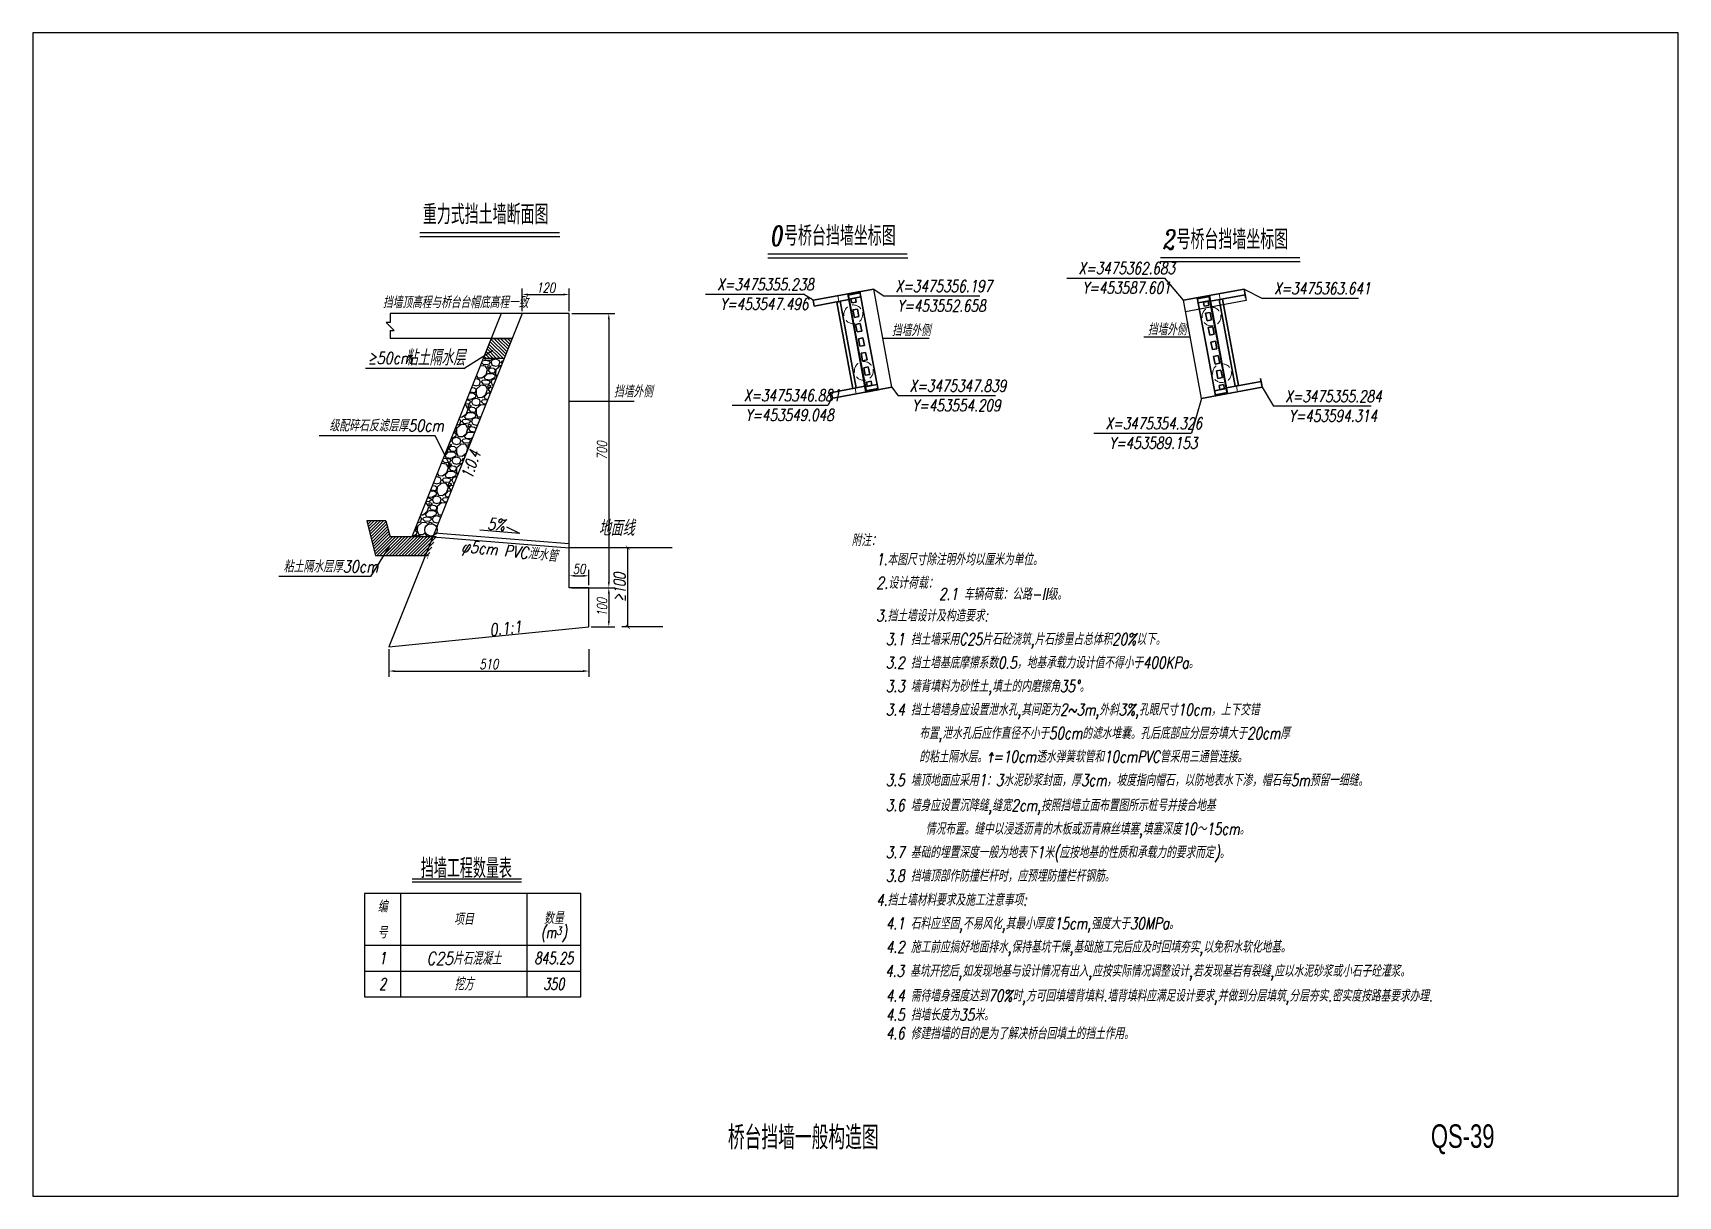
# Model space of a CAD drawing. Extents: x -116 to 304, y -318 to -21.
import ezdxf
from ezdxf.enums import TextEntityAlignment as Align

# ---------------------------------------------------------------- set-up
doc = ezdxf.new("R2010")
doc.units = 0
doc.header["$MEASUREMENT"] = 0
doc.linetypes.add('DASHED', pattern=[19.049999999999997, 12.7, -6.35])
doc.layers.get('0').update_dxf_attribs({"linetype": 'CONTINUOUS'})
doc.layers.get('DEFPOINTS').update_dxf_attribs({"linetype": 'CONTINUOUS'})
for name, color, linetype in [('DIM', 7, 'CONTINUOUS'), ('I', 3, 'CONTINUOUS'), ('TXT', 7, 'CONTINUOUS'), ('尺寸标注', 1, 'CONTINUOUS'), ('文字', 3, 'CONTINUOUS'), ('结构线', 4, 'CONTINUOUS'), ('辅助线', 6, 'CONTINUOUS'), ('钢筋线', 5, 'CONTINUOUS')]:
    doc.layers.add(name, color=color, linetype=linetype)
doc.layers.add('构造虚线', color=6, linetype='DASHED', lineweight=20)
doc.layers.add('结构轮廓', color=1, linetype='CONTINUOUS', lineweight=35)
doc.styles.add('1', font='italc1.shx', dxfattribs={"width": 0.8, "bigfont": 'fsdb.shx'})
doc.styles.add('DIM', font='fsdb_e.shx', dxfattribs={"width": 0.7, "height": 3, "bigfont": 'fsdb.shx'})
doc.styles.add('fsdb', font='italc1.shx', dxfattribs={"width": 0.75, "bigfont": 'fsdb.shx'})
doc.styles.add('HZTXT', font='italc1.shx', dxfattribs={"width": 0.7, "bigfont": 'fsdb.shx'})
doc.styles.get("Standard").update_dxf_attribs({"font": 'italc1.shx', "width": 0.75, "bigfont": 'fsdb.shx'})
doc.styles.add('宋体', font='italc1.shx', dxfattribs={"width": 0.75, "bigfont": 'fsdb.shx'})
doc.styles.add('样式 1', font='italc1.shx', dxfattribs={"width": 0.8, "bigfont": 'fsdb.shx'})
doc.dimstyles.new('J-1mm', dxfattribs={"dimtxt": 3, "dimasz": 1, "dimexe": 1.5, "dimexo": 1.5, "dimgap": 0.6, "dimtad": 1, "dimdec": 0, "dimdsep": 46, "dimtxsty": 'HZTXT', "dimblk": 'ARCHTICK', "dimcen": 2.5, "dimclrd": 256, "dimclre": 256, "dimclrt": 256, "dimadec": 0, "dimazin": 0, "dimtfac": 1, "dimtdec": 0, "dimtmove": 2, "dimatfit": 3, "dimldrblk": 'ARCHTICK', "dimfxl": 1, "dimtolj": 1, "dimtzin": 0, "dimarcsym": 0})
doc.dimstyles.get("Standard").update_dxf_attribs({"dimtxt": 2.5, "dimasz": 1.5, "dimexe": 1.5, "dimexo": 0.625, "dimgap": 0.5, "dimtad": 1, "dimdec": 0, "dimlfac": 10, "dimzin": 0, "dimdsep": 46, "dimtxsty": 'Standard', "dimcen": 0, "dimadec": 0, "dimazin": 0, "dimtfac": 1, "dimtdec": 0, "dimtofl": 0, "dimtmove": 0, "dimatfit": 3, "dimfxl": 1, "dimtolj": 1, "dimtzin": 0, "dimarcsym": 0})

# ---------------------------------------------------------------- blocks, each defined once
blk = doc.blocks.new('*D2')
at = {"color": 0, "lineweight": -2}
for p, q in [((8.717104639532863, -91.61598095580598), (8.717104639532863, -85.87355032201742)), ((10.21710463953286, -87.37355032201742), (19.21710463953104, -87.37355032201742)), ((20.71710463953104, -91.61598095580598), (20.71710463953104, -85.87355032201742))]:
    blk.add_line(p, q, dxfattribs=at)
at = {"color": 0}
for points in [[(10.21710463953286, -87.12355032201742), (10.21710463953286, -87.62355032201742), (8.717104639532863, -87.37355032201742)], [(19.21710463953104, -87.12355032201742), (19.21710463953104, -87.62355032201742), (20.71710463953104, -87.37355032201742)]]:
    blk.add_solid(points, dxfattribs=at)
at = {"layer": 'DEFPOINTS', "color": 0}
for p in [(20.71710463953104, -87.37355032201742), (8.717104639532863, -92.24098095580598), (20.71710463953104, -92.24098095580598)]:
    blk.add_point(p, dxfattribs=at)
at = {"color": 0, "insert": (14.71710463953195, -85.62355032201742), "char_height": 2.5, "attachment_point": 5}
blk.add_mtext('\\A1;120', dxfattribs=at)
blk = doc.blocks.new('*D3')
at = {"color": 0, "lineweight": -2}
for p, q in [((21.34210463953104, -92.24098095580598), (32.30913958419025, -92.240980955806)), ((30.80913958419025, -93.74098095580598), (30.80913958419023, -160.740980955806)), ((21.34210463953104, -162.240980955806), (32.30913958419023, -162.240980955806))]:
    blk.add_line(p, q, dxfattribs=at)
at = {"color": 0}
for points in [[(30.55913958419025, -93.74098095580598), (31.05913958419025, -93.74098095580598), (30.80913958419025, -92.24098095580598)], [(30.55913958419023, -160.740980955806), (31.05913958419023, -160.740980955806), (30.80913958419023, -162.240980955806)]]:
    blk.add_solid(points, dxfattribs=at)
at = {"layer": 'DEFPOINTS', "color": 0}
for p in [(20.71710463953104, -92.24098095580598), (20.71710463953104, -162.240980955806), (30.80913958419023, -162.240980955806)]:
    blk.add_point(p, dxfattribs=at)
at = {"color": 0, "insert": (29.05913958419026, -127.240980955806), "char_height": 2.5, "attachment_point": 5, "rotation": 90}
blk.add_mtext('\\A1;700', dxfattribs=at)
blk = doc.blocks.new('*D4')
at = {"color": 0, "lineweight": -2}
for p, q in [((26.34210463953104, -162.240980955806), (32.30913958419024, -162.240980955806)), ((30.80913958419024, -163.740980955806), (30.80913958419023, -170.740980955806)), ((26.34210463953104, -172.240980955806), (32.30913958419024, -172.240980955806))]:
    blk.add_line(p, q, dxfattribs=at)
at = {"color": 0}
for points in [[(30.55913958419024, -163.740980955806), (31.05913958419024, -163.740980955806), (30.80913958419024, -162.240980955806)], [(30.55913958419023, -170.740980955806), (31.05913958419023, -170.740980955806), (30.80913958419023, -172.240980955806)]]:
    blk.add_solid(points, dxfattribs=at)
at = {"layer": 'DEFPOINTS', "color": 0}
for p in [(25.71710463953104, -162.240980955806), (25.71710463953104, -172.240980955806), (30.80913958419023, -172.240980955806)]:
    blk.add_point(p, dxfattribs=at)
at = {"color": 0, "insert": (29.05913958419026, -167.240980955806), "char_height": 2.5, "attachment_point": 5, "rotation": 90}
blk.add_mtext('\\A1;100', dxfattribs=at)
blk = doc.blocks.new('*D5')
at = {"color": 0, "lineweight": -2}
for p, q in [((-25.32459536046508, -177.9701809558112), (-25.32459536046508, -185.0208726461422)), ((25.71710463953104, -177.9701809558112), (25.71710463953104, -185.0208726461422)), ((-23.82459536046508, -183.5208726461422), (24.21710463953104, -183.5208726461422))]:
    blk.add_line(p, q, dxfattribs=at)
at = {"color": 0}
for points in [[(-23.82459536046508, -183.2708726461422), (-23.82459536046508, -183.7708726461422), (-25.32459536046508, -183.5208726461422)], [(24.21710463953104, -183.2708726461422), (24.21710463953104, -183.7708726461422), (25.71710463953104, -183.5208726461422)]]:
    blk.add_solid(points, dxfattribs=at)
at = {"layer": 'DEFPOINTS', "color": 0}
for p in [(-25.32459536046508, -177.3451809558112), (25.71710463953104, -177.3451809558112), (25.71710463953104, -183.5208726461422)]:
    blk.add_point(p, dxfattribs=at)
at = {"color": 0, "insert": (0.1962546395329811, -181.7708726461422), "char_height": 2.5, "attachment_point": 5}
blk.add_mtext('\\A1;510', dxfattribs=at)
blk = doc.blocks.new('*D6')
at = {"color": 0, "lineweight": -2}
for p, q in [((20.71710463953104, -161.615980955806), (20.71710463953104, -157.6980101527882)), ((22.21710463953104, -159.1980101527882), (24.21710463953104, -159.1980101527882)), ((25.71710463953104, -161.615980955806), (25.71710463953104, -157.6980101527882))]:
    blk.add_line(p, q, dxfattribs=at)
at = {"color": 0}
for points in [[(22.21710463953104, -158.9480101527882), (22.21710463953104, -159.4480101527882), (20.71710463953104, -159.1980101527882)], [(24.21710463953104, -158.9480101527882), (24.21710463953104, -159.4480101527882), (25.71710463953104, -159.1980101527882)]]:
    blk.add_solid(points, dxfattribs=at)
at = {"layer": 'DEFPOINTS', "color": 0}
for p in [(25.71710463953104, -159.1980101527882), (20.71710463953104, -162.240980955806), (25.71710463953104, -162.240980955806)]:
    blk.add_point(p, dxfattribs=at)
at = {"color": 0, "insert": (23.21710463953104, -157.4480101527882), "char_height": 2.5, "attachment_point": 5}
blk.add_mtext('\\A1;50', dxfattribs=at)
blk = doc.blocks.new('_ARCHTICK')
at = {"color": 0, "linetype": 'ByBlock', "const_width": 0.15}
blk.add_lwpolyline([(-0.5, -0.5), (0.5, 0.5)], dxfattribs=at)
blk = doc.blocks.new('*D7')
at = {"layer": 'DEFPOINTS', "color": 0}
for p in [(35.66265504632511, -152.0269424868891), (42.98425917949001, -152.0269424868891), (46.10231169340409, -172.240980955806)]:
    blk.add_point(p, dxfattribs=at)
at = {"layer": '尺寸标注', "lineweight": -2}
for p, q in [((41.48425917949001, -152.0269424868891), (34.16265504632511, -152.0269424868891)), ((35.66265504632511, -172.240980955806), (35.66265504632511, -152.0269424868891)), ((44.60231169340409, -172.240980955806), (34.16265504632511, -172.240980955806))]:
    blk.add_line(p, q, dxfattribs=at)
for p, rotation in [((35.66265504632511, -152.0269424868891), 90), ((35.66265504632511, -172.240980955806), 270)]:
    blk.add_blockref('_ARCHTICK', p, dxfattribs=dict(at, rotation=rotation))
at = {"layer": '尺寸标注', "insert": (33.56265504632514, -162.1339617213476), "char_height": 3, "attachment_point": 5, "rotation": 90, "style": 'HZTXT'}
blk.add_mtext('\\A1;{\\C3;≥100}', dxfattribs=at)

msp = doc.modelspace()

# ---------------------------------------------------------------- hatches: boundary and pattern name
h = msp.add_hatch()
h.set_pattern_fill('ANSI31', color=256, scale=5, angle=90, style=0)
h.set_pattern_definition([(135, (-173.1285850500026, -24.79289285340985), (-0.4419417382415922, -0.4419417382415922), [])])
h.paths.add_polyline_path([(0.7319378684644707, -98.74098095580531), (-1.268063306565427, -103.7409809558053), (4.117101936964374, -103.7409809558053), (6.11710311199426, -98.74098095580531)])
h = msp.add_hatch()
h.set_pattern_fill('GRAVEL', color=256, scale=5, style=0)
h.set_pattern_definition([(228.0128, (-169.5285850500026, -19.79289285340985), (-39.99999116079081, -45.00000670803623), [0.67268, -66.59544]), (184.9697, (-169.9785850500026, -20.29289285340985), (60.00000525758818, 4.99995653503526), [1.15434, -114.279625]), (132.5104, (-171.1285850500026, -20.39289285340985), (49.99995359173406, -55.00004336935599), [0.8139400000000001, -80.58016]), (267.2737, (-173.0785850500026, -21.64289285340985), (4.999980088635952, 100.0000014748673), [1.05119, -104.06779]), (292.8337, (-173.1285850500026, -22.69289285340985), (-25.0000495271857, 59.99998205888888), [1.030775, -102.046865]), (357.2737, (-172.7285850500026, -23.64289285340985), (-100.0000014748673, 4.999980088635957), [1.05119, -104.06779]), (37.6942, (-171.6785850500026, -23.69289285340985), (-65.00003672808988, -49.99995202580265), [1.390145, -137.624245]), (72.2553, (-170.5785850500026, -22.84289285340985), (35.00005381352705, 109.9999811561959), [1.31244, -129.931605]), (121.4296, (-170.1785850500026, -21.59289285340985), (-40.00004117088182, 64.99997518246283), [1.05475, -104.420365]), (175.2364, (-170.7285850500026, -20.69289285340985), (55.00000473159793, -4.999957663306303), [1.204159999999999, -59.00381499999995]), (222.3974, (-171.9285850500026, -20.59289285340985), (-60.00003675536617, -54.99996041007059), [1.55724, -154.166875]), (138.8141, (-168.1285850500026, -21.69289285340985), (-35.00001473402857, 29.99998656671378), [0.531505, -52.61922]), (171.4692, (-168.5285850500026, -21.34289285340985), (64.99999142407563, -10.00003955019895), [1.011184999999998, -100.1075549999999]), (225, (-169.5285850500026, -21.19289285340985), (-5.551115123125783e-16, -5.000001547244761), [0.707105, -6.36396]), (203.1986, (-169.8785850500026, -20.59289285340985), (24.99999865333537, 10.00000662632427), [0.38079, -37.698075]), (291.8014, (-170.2285850500026, -20.74289285340986), (-4.999999552503244, 15.00000136505385), [0.538515, -26.38731]), (30.9638, (-170.0285850500026, -21.24289285340986), (14.99999011143999, 10.00001241770366), [0.8746449999999992, -28.28011499999998]), (161.5651, (-169.2785850500026, -20.79289285340985), (10.00000217296481, -4.999992016113539), [0.6324550000000001, -15.178935]), (16.38950000000001, (-173.1285850500026, -20.74289285340986), (50.0000109920598, 14.99996354908985), [0.886, -87.714225]), (70.3462, (-172.2785850500026, -20.49289285340986), (-19.99997623685873, -55.00001067803112), [0.7433049999999999, -73.58704]), (293.1986, (-169.2785850500026, -19.79289285340985), (-10.00000662632427, 24.99999865333537), [0.761575, -37.31729]), (343.6105, (-168.9785850500026, -20.49289285340986), (-50.00001099205979, 14.99996354908987), [0.8859999999999992, -87.7142249999999]), (339.444, (-173.1285850500026, -23.84289285340985), (-25.00000922271212, 9.999979982107922), [0.8544, -41.86562000000001]), (294.7751, (-172.3285850500026, -24.14289285340985), (-24.99996094622585, 55.00001710919559), [0.7158899999999992, -70.8732149999999]), (66.80140000000002, (-169.2285850500026, -24.79289285340985), (10.00000662632427, 24.99999865333537), [0.761575, -37.31729]), (17.35400000000001, (-168.9285850500026, -24.09289285340985), (-65.00001009548416, -19.99997251129559), [0.8381549999999999, -82.97711999999997]), (69.444, (-171.6785850500026, -24.79289285340985), (-9.999979982107934, -25.00000922271211), [0.4272, -42.29281999999999]), (101.3098999999999, (-169.5285850500026, -24.79289285340985), (-4.999988160808027, 20.00000376115476), [0.2549499999999998, -25.24014499999998]), (165.9638, (-169.5785850500026, -24.54289285340985), (15.0000027299487, -4.999990286806229), [1.030775, -19.58475]), (186.009, (-170.5785850500026, -24.29289285340985), (49.9999987545302, 4.999996587409207), [0.9552499999999999, -94.569615]), (303.6901, (-170.0285850500026, -21.69289285340985), (-5.000006672535954, 9.999997788855802), [0.7211099999999999, -17.306645]), (353.1572, (-169.6285850500026, -22.29289285340985), (84.99999682739274, -10.00003998962381), [1.25897, -124.637815]), (60.94540000000001, (-168.3785850500026, -22.44289285340985), (-20.00000013599639, -35.00000192284843), [0.51478, -50.96337]), (90, (-168.1285850500026, -21.99289285340986), (-4.999999999999999, 5), [0.3, -4.699999999999999]), (120.2564, (-170.6785850500026, -24.14289285340985), (19.99997443401347, -35.00001227927367), [0.69462, -68.76760000000002]), (48.01279999999999, (-171.0285850500026, -23.54289285340985), (39.9999911607908, 45.00000670803624), [1.34536, -65.92276]), (0, (-170.1285850500026, -22.54289285340985), (5, 5), [1.3, -3.7]), (325.3048, (-168.8285850500026, -22.54289285340985), (-49.99997129493763, 35.00004304797229), [0.79057, -78.26637]), (254.0546, (-168.1785850500026, -22.99289285340986), (-4.999999446481906, -20.00000063326075), [0.72801, -35.67254]), (207.646, (-168.3785850500026, -23.69289285340985), (-94.99997903589795, -50.0000385658459), [1.185325, -117.34737]), (175.4261, (-169.4285850500026, -24.24289285340986), (-65.00000279156068, 4.99997400580542), [1.253994999999998, -124.1453699999999])])
h.paths.add_polyline_path([(-7.930136630288871, -134.1518599880123), (-5.975699232654563, -128.2328550967175), (-1.702620835195688, -129.643812576293), (-3.657058232829996, -135.5628174675879)], flags=25)
edge = h.paths.add_edge_path()
edge.add_line((4.117101936964332, -103.7409809558053), (-1.268063306565466, -103.7409809558053))
edge.add_line((-1.268063306565466, -103.7409809558053), (-19.48148844359972, -149.274517046758))
edge.add_line((-19.48148844359972, -149.274517046758), (-14.09632320006989, -149.2745170467579))
edge.add_line((-14.09632320006989, -149.2745170467579), (-13.9650775780797, -148.9464031845542))
edge.add_arc((-14.58172370714826, -147.4943725051877), 1.577544149086407, 23.387272751719195, 293.0098850603188, ccw=False)
edge.add_line((-13.13378613281134, -146.868175792373), (4.117101936964332, -103.7409809558053))

# ---------------------------------------------------------------- linework, layer by layer
at = {"color": 6}
for p, q in [((147.7558719580161, -83.17774542334428), (172.7558719581325, -83.17774542334428)), ((55.5087354202617, -87.3267124645267), (80.50873542037812, -87.3267124645267)), ((82.9511057368918, -88.85692853397882), (80.50873542037812, -87.3267124645267)), ((98.43596307135613, -85.98261044324568), (101.0661518304216, -87.76832400810969)), ((125.5661518304798, -87.76832400810969), (101.0661518304216, -87.76832400810969)), ((192.974221091285, -85.97909195727607), (197.6644492860401, -88.3546360065875)), ((222.1644492860983, -88.3546360065875), (197.6644492860401, -88.3546360065875)), ((103.0898084408809, -111.054342026461), (104.6477263250184, -113.2261153859702)), ((129.5048691822362, -113.2261153859702), (104.6477263250184, -113.2261153859702)), ((197.628066468144, -111.0508235670341), (200.4985375076981, -115.8774707662587)), ((62.2928849637409, -115.6711686614381), (86.79288496379922, -115.6711686614381)), ((87.60495110833745, -113.9286601144001), (86.79288496379922, -115.6711686614381)), ((182.1432091366482, -113.9251416354155), (179.5907490036084, -122.8093357664247)), ((225.4271089362778, -115.8774707662587), (200.4985375076981, -115.8774707662587)), ((154.6621775750286, -122.8093357664247), (179.5907490036084, -122.8093357664247))]:
    msp.add_line(p, q, dxfattribs=at)
at = {"color": 1, "linetype": 'Continuous'}
for p, q in [((103.0898086343016, -111.0543430684784), (98.43596326510959, -85.98261148705714)), ((182.1432093541996, -113.9251428074332), (177.4893639698203, -88.85341122883112))]:
    msp.add_line(p, q, dxfattribs=at)
at = {"color": 1}
for p, q in [((8.717104639532863, -92.24098095580598), (-25.01078080296037, -92.24098095580598)), ((3.331939396003065, -92.24098095580597), (-19.48148844359972, -149.274517046758)), ((6.158857230030422, -98.63659572204281), (-25.01078080296037, -98.6365957220428)), ((0.7736919865006273, -98.6365957220428), (6.158857230030428, -98.6365957220428)), ((4.117101936964389, -103.7409809558053), (-1.268063306565409, -103.7409809558053)), ((-14.09632320006986, -149.2745170467578), (20.71710463953104, -152.0269424868892)), ((-13.69277751950258, -148.2656534380621), (20.71710463953104, -150.9861736776321))]:
    msp.add_line(p, q, dxfattribs=at)
for p, q in [((100.7628859497056, -98.51847727776777), (112.6293759301209, -98.51847727776777)), ((179.2407832323326, -98.28885869313454), (167.3742932519173, -98.28885869313454)), ((20.71710463953104, -114.6257714554783), (37.2687713664518, -114.6257714554783)), ((-19.3713571644474, -237.3084047674504), (8.550805656693985, -237.3084047674504))]:
    msp.add_line(p, q)
msp.add_lwpolyline([(-116.2161597949694, -317.5799349480229), (303.7838402050306, -317.5799349480229), (303.7838402050306, -20.57993494802287), (-116.2161597949694, -20.57993494802287)], close=True)
at = {"color": 6}
msp.add_lwpolyline([(177.4893639698203, -88.85341122883112), (172.7558719581325, -83.17774542334428)], dxfattribs=at)
at = {"color": 1, "linetype": 'Continuous'}
msp.add_lwpolyline([(192.974221091285, -85.97909195727607), (193.5217323121947, -88.92870743486037), (178.0368749786035, -91.80302553118145)], dxfattribs=at)
at = {"color": 1}
msp.add_lwpolyline([(25.71710463953104, -162.240980955806), (20.71710463953104, -162.240980955806), (20.71710463953104, -92.24098095580598), (8.717104639532863, -92.24098095580598), (-25.32459536046508, -177.3451809558112), (25.71710463953104, -172.240980955806)], close=True, dxfattribs=at)
at = {"layer": 'DIM', "color": 1}
msp.add_line((-19.3713571644474, -236.6139741165443), (8.550805656693985, -236.6139741165443), dxfattribs=at)
msp.add_lwpolyline([(-31.57223051518878, -266.7422386266749), (23.639877266558, -266.7422386266749), (23.639877266558, -240.3572892825781), (-31.57223051518878, -240.3572892825781), (-31.57223051518878, -266.7422386266749)], dxfattribs=at)
at = {"layer": 'I', "linetype": 'Continuous', "ltscale": 10}
msp.add_circle((-14.58172370714829, -147.4943725051877), 1.577544149086407, dxfattribs=at)
at = {"layer": 'TXT', "color": 7, "linetype": 'Continuous'}
for points in [[(-22.31304860493301, -266.7422386266749), (-22.31304860493301, -240.3572892825781)], [(9.922596241074324, -266.7422386266749), (9.922596241074324, -240.3572892825781)], [(-31.57223051518878, -253.549763954624), (23.639877266558, -253.549763954624)], [(-31.57223051518878, -260.1456569295296), (23.639877266558, -260.1456569295296)]]:
    msp.add_lwpolyline(points, dxfattribs=at)
at = {"layer": '文字'}
for p, q in [((-17.45427559738118, -72.60355582277043), (18.29606065686676, -72.60355582277049)), ((71.37349603202165, -78.0529575091814), (107.1238322862696, -78.05295750918145)), ((171.5669480615329, -78.98437755669192), (207.3172843157809, -78.98437755669198)), ((-6.208157759094092, -106.2490843894399), (1.224334308332118, -101.6046772315693)), ((-6.208157759094092, -106.2490843894399), (-31.34262052735289, -106.2490843894406)), ((-13.51679449425032, -123.4221836086268), (-43.16920930169908, -123.4221836086268)), ((-9.466898106880905, -131.5454750165916), (-13.51679449425032, -123.4221836086268)), ((8.068763754923367, -148.3810190596906), (4.74628848669704, -146.8092231195769)), ((8.068763754923367, -148.3810190596906), (-2.137135813343662, -147.5846073580146)), ((-25.26977647737183, -151.6975239068763), (-30.05062750043643, -159.4028330936469)), ((-30.05062750043643, -159.4028330936469), (-53.43888970550211, -159.4028330936469))]:
    msp.add_line(p, q, dxfattribs=at)
at = {"layer": '构造虚线', "color": 1, "ltscale": 9.84252}
for p, q in [((89.29277852582482, -87.67978057168784), (89.56653413440631, -89.15458831202591)), ((186.6325473289799, -87.15624240038096), (186.9063029375613, -88.63105014071903)), ((93.94662387171002, -112.7515121574353), (93.67286826312852, -111.2767044170972)), ((191.2863926748651, -112.2279739861284), (191.0126370662836, -110.7531662457903))]:
    msp.add_line(p, q, dxfattribs=at)
at = {"layer": '构造虚线', "color": 1, "linetype": 'DASHED', "ltscale": 0.2}
for centre, major_axis, ratio, start_param, end_param in [((93.22791419500254, -92.44157722019474), (-1.697056275986749, 1.697056275986749), 0.9999999997088144, 4.110523176619338, 10.39370848379892), ((184.668452041592, -93.01306148232538), (-1.697056275986852, 1.697056275986852), 0.9999999997087565, 4.110523176619364, 10.39370848379895), ((95.91071915910197, -106.8946930755124), (-1.69705627598679, 1.69705627598679), 0.9999999997088126, 4.110523176619338, 10.39370848379892), ((187.3512570056912, -107.4661773376429), (-1.697056275986917, 1.697056275986917), 0.9999999997086634, 4.110523176619408, 10.39370848379899)]:
    msp.add_ellipse(centre, major_axis=major_axis, ratio=ratio, start_param=start_param, end_param=end_param, dxfattribs=at)
at = {"layer": '结构线', "color": 3}
for p, q in [((-30.96893529160522, -145.1525443607316), (-28.72693869003936, -154.1205307669947)), ((-26.07563277789424, -145.1525443607316), (-30.96893529160522, -145.1525443607316)), ((-30.9065930060344, -145.4019135030157), (-30.65722386375009, -145.1525443607314)), ((-30.74749398026736, -146.0383096060837), (-29.86172873491509, -145.1525443607314)), ((-30.58839495450033, -146.6747057091515), (-29.06623360608043, -145.1525443607316)), ((-30.4292959287333, -147.3111018122193), (-28.27073847724543, -145.1525443607314)), ((-30.27019690296626, -147.9474979152871), (-27.4752433484106, -145.1525443607316)), ((-30.11109787719957, -148.583894018355), (-26.67974821957577, -145.1525443607314)), ((-29.95199885143236, -149.220290121423), (-26.03735684046362, -145.3056481104543)), ((-29.79289982566533, -149.856686224491), (-25.87825781469675, -145.9420442135222)), ((-29.6338007998983, -150.4930823275588), (-25.71915878892972, -146.5784403165902)), ((-26.07563277789424, -145.1525443607316), (-25.04513960638766, -149.2745170467581)), ((-29.47470177413143, -151.1294784306266), (-25.56005976316268, -147.214836419658)), ((-29.3156027483644, -151.7658745336944), (-25.40096073739565, -147.8512325227258)), ((-29.15650372259753, -152.4022706367625), (-25.24186171162879, -148.4876286257937)), ((-28.99740469683033, -153.0386667398303), (-25.08276268586175, -149.1240247288615)), ((-28.83830567106347, -153.6750628428981), (-24.43775987492327, -149.2745170467581)), ((-28.48827846632489, -154.1205307669945), (-23.64226474608844, -149.2745170467579)), ((-27.69278333749023, -154.1205307669945), (-22.84676961725344, -149.2745170467581)), ((-26.89728820865523, -154.1205307669945), (-22.05127448841861, -149.2745170467579)), ((-26.10179307982023, -154.1205307669945), (-21.25577935958378, -149.2745170467579)), ((-25.30629795098557, -154.1205307669945), (-20.46028423074895, -149.2745170467581)), ((-13.30082807123489, -149.2745170467579), (-25.04513960638766, -149.2745170467581)), ((-24.51080282215051, -154.1205307669944), (-19.66478910191407, -149.2745170467578)), ((-23.71530769331585, -154.1205307669944), (-18.86929397307907, -149.274517046758)), ((-22.91981256448085, -154.1205307669944), (-18.07379884424424, -149.2745170467578)), ((-22.12431743564585, -154.1205307669944), (-17.27830371540941, -149.2745170467578)), ((-21.32882230681119, -154.1205307669944), (-16.48280858657458, -149.274517046758)), ((-20.53332717797613, -154.1205307669944), (-15.68731345773969, -149.2745170467578)), ((-19.73783204914147, -154.1205307669944), (-14.89181832890469, -149.2745170467579)), ((-18.94233692030647, -154.1205307669944), (-14.09632320006986, -149.2745170467578)), ((-18.14684179147147, -154.1205307669944), (-13.30082807123503, -149.2745170467578)), ((-17.35134666263681, -154.1205307669944), (-13.83115867641959, -150.6003427807774)), ((-15.23923469817183, -154.1205307669947), (-28.72693869003936, -154.1205307669947)), ((-16.55585153380216, -154.1205307669947), (-14.36148928160449, -151.926168514797)), ((-15.76035640496721, -154.1205307669947), (-14.89181988678945, -153.2519942488168)), ((-15.44823888666599, -154.6039083775282), (-15.42215049197415, -154.5778199828364))]:
    msp.add_line(p, q, dxfattribs=at)
at = {"layer": '结构线', "color": 6}
msp.add_line((46.98944256428558, -152.0269424868891), (20.71710463953104, -152.0269424868892), dxfattribs=at)
at = {"layer": '结构轮廓'}
for p, q in [((98.43596326510959, -85.98261148705714), (82.95110524751681, -88.85692968763306)), ((91.79995168236519, -87.21439603747694), (94.89704793456121, -86.63950925992248)), ((91.79995168236519, -87.21439603747694), (94.12687435530779, -99.75026183035061)), ((91.85470280408072, -87.50935758554022), (94.95179905627674, -86.9344708079858)), ((91.91793630149664, -87.19249558880813), (94.24485897443924, -99.7283613816819)), ((92.04633173009097, -88.541723003794), (95.14342798228677, -87.9668362262396)), ((94.89704793456121, -86.63950925992248), (97.22397060750382, -99.1753750527962)), ((177.4893639698203, -88.85341122883112), (192.9742206072879, -85.97909328443575)), ((184.1253741724395, -87.62162693459186), (181.0282779202425, -88.1965137121465)), ((181.0282779202425, -88.1965137121465), (183.3552005931851, -100.7323795050203)), ((184.180125294155, -87.91658848265524), (181.0830290419581, -88.49147526020988)), ((184.0073895533083, -87.64352738326068), (186.3343122262509, -100.1793931761343)), ((184.1253741724395, -87.62162693459186), (186.4522968453821, -100.1574927274656)), ((184.399129781021, -89.09643467492992), (193.2479762158694, -87.45390102477381)), ((193.2479762158694, -87.45390102477381), (192.9742206072879, -85.97909328443575)), ((193.2479762158694, -87.45390102477381), (193.38485402016, -88.19130489494285)), ((83.22486085609842, -90.33173742797109), (82.95110524751681, -88.85692968763306)), ((92.07370729094669, -88.68920377781501), (83.2248608560983, -90.33173742797112)), ((88.98208615092153, -89.29358671018258), (89.86697079440728, -89.12933334516674)), ((93.07747005530223, -111.3567105056498), (88.98208615092153, -89.29358671018258)), ((89.86149568223459, -89.09983719035404), (91.9146627465957, -100.1608952428896)), ((92.62044645138985, -88.51143625961731), (93.80029264270411, -88.29243177292966)), ((92.8120753774001, -89.54380167787122), (92.62044645138985, -88.51143625961731)), ((93.99192156871436, -89.3247971911835), (92.8120753774001, -89.54380167787122)), ((94.32042829901138, -91.0945664795849), (93.14058210769713, -91.31357096627255)), ((93.14058210769713, -91.31357096627255), (93.49646439885373, -93.23082102871638)), ((93.80029264270411, -88.29243177292966), (93.99192156871436, -89.3247971911835)), ((94.67631059016799, -93.01181654202873), (94.32042829901138, -91.0945664795849)), ((184.371754220165, -88.94895390090903), (181.2746579679681, -89.52384067846367)), ((183.8250150597169, -89.12672141908541), (182.6451688684037, -89.3457259057729)), ((182.6451688684037, -89.3457259057729), (182.836797794414, -90.37809132402674)), ((182.836797794414, -90.37809132402674), (184.0166439857271, -90.15908683733926)), ((183.165304524711, -92.14786061242813), (184.3451507160241, -91.92885612574065)), ((183.5211868158676, -94.06511067487196), (183.165304524711, -92.14786061242813)), ((184.0166439857271, -90.15908683733926), (183.8250150597169, -89.12672141908541)), ((184.3451507160241, -91.92885612574065), (184.7010330071807, -93.84610618818448)), ((186.6113413897331, -88.6858012623909), (188.6645084540942, -99.74685931492661)), ((187.5017011453906, -88.5510440521881), (186.6168165019058, -88.71529741720371)), ((191.5970850497713, -110.6141678476553), (187.5017011453906, -88.5510440521881)), ((93.49646439885373, -93.23082102871638), (94.67631059016799, -93.01181654202873)), ((95.00481732046501, -94.78158583043012), (93.82497112915075, -95.00059031711783)), ((93.82497112915075, -95.00059031711783), (94.18085342030759, -96.91784037956165)), ((95.36069961162184, -96.69883589287394), (95.00481732046501, -94.78158583043012)), ((184.7010330071807, -93.84610618818448), (183.5211868158676, -94.06511067487196)), ((183.8496935461646, -95.83487996327335), (185.0295397374778, -95.61587547658587)), ((184.2055758373215, -97.75213002571718), (183.8496935461646, -95.83487996327335)), ((185.0295397374778, -95.61587547658587), (185.3854220286346, -97.5331255390297)), ((93.9678298109568, -111.2219532954254), (91.9146627465957, -100.1608952428896)), ((96.45379702825039, -112.2861276232244), (94.12687435530779, -99.75026183035061)), ((94.18085342030759, -96.91784037956165), (95.36069961162184, -96.69883589287394)), ((96.57178164738184, -112.2642271745556), (94.24485897443924, -99.7283613816819)), ((95.68920634191886, -98.46860518127534), (94.5093601506046, -98.68760966796299)), ((94.5093601506046, -98.68760966796299), (94.86524244176121, -100.6048597304068)), ((94.86524244176121, -100.6048597304068), (96.04508863307547, -100.3858552437192)), ((96.04508863307547, -100.3858552437192), (95.68920634191886, -98.46860518127534)), ((99.55089328044642, -111.7112408456699), (97.22397060750382, -99.1753750527962)), ((185.6821232661277, -113.2682452978939), (183.3552005931851, -100.7323795050203)), ((185.3854220286346, -97.5331255390297), (184.2055758373215, -97.75213002571718)), ((184.5340825676185, -99.52189931411857), (185.7139287589316, -99.30289482743109)), ((184.8899648587751, -101.4391493765624), (184.5340825676185, -99.52189931411857)), ((185.7139287589316, -99.30289482743109), (186.0698110500882, -101.2201448898749)), ((188.6612348991935, -112.7152589690081), (186.3343122262509, -100.1793931761343)), ((188.7792195183247, -112.6933585203393), (186.4522968453821, -100.1574927274656)), ((190.7176755184553, -110.8079173674622), (188.6645084540942, -99.74685931492661)), ((96.37359536337249, -102.1556245321206), (95.19374917205823, -102.3746290188083)), ((95.19374917205823, -102.3746290188083), (95.54963146321506, -104.2918790812521)), ((95.54963146321506, -104.2918790812521), (96.72947765452909, -104.0728745945644)), ((96.72947765452909, -104.0728745945644), (96.37359536337249, -102.1556245321206)), ((186.0698110500882, -101.2201448898749), (184.8899648587751, -101.4391493765624)), ((185.2184715890721, -103.2089186649638), (186.3983177803852, -102.9899141782763)), ((185.574353880229, -105.1261687274076), (185.2184715890721, -103.2089186649638)), ((186.7542000715421, -104.9071642407201), (185.574353880229, -105.1261687274076)), ((186.3983177803852, -102.9899141782763), (186.7542000715421, -104.9071642407201)), ((97.05798438482611, -105.8426438829658), (95.87813819351186, -106.0616483696534)), ((95.87813819351186, -106.0616483696534), (96.23402048466869, -107.9788984320973)), ((96.23402048466869, -107.9788984320973), (97.41386667598294, -107.7598939454096)), ((97.41386667598294, -107.7598939454096), (97.05798438482611, -105.8426438829658)), ((185.9028606105257, -106.895938015809), (187.0827068018389, -106.6769335291215)), ((186.2587429016826, -108.8131880782528), (185.9028606105257, -106.895938015809)), ((187.4385890929957, -108.5941835915654), (186.2587429016826, -108.8131880782528)), ((187.0827068018389, -106.6769335291215), (187.4385890929957, -108.5941835915654)), ((197.2174325403007, -108.8386132596761), (197.6280659531731, -111.0508248701832)), ((96.1800414196689, -110.8113198828863), (87.33119498482051, -112.4538535330424)), ((87.33119498482063, -112.4538535330424), (87.60495059340201, -113.9286612733805)), ((103.0898086343016, -111.0543430684784), (87.60495059340201, -113.9286612733805)), ((93.9623546987882, -111.192457140634), (93.07747005530223, -111.3567105056498)), ((96.2074169805287, -110.9588006569287), (99.3045132327245, -110.3839138793742)), ((96.39904590653487, -111.991166075161), (99.49614215873089, -111.4162792976066)), ((96.45379702825039, -112.2861276232244), (99.55089328044642, -111.7112408456699)), ((97.74237340627997, -109.529663233811), (96.56252721496571, -109.7486677204987)), ((96.56252721496571, -109.7486677204987), (96.75415614097187, -110.781033138731)), ((96.75415614097187, -110.781033138731), (97.93400233228613, -110.5620286520434)), ((97.93400233228613, -110.5620286520434), (97.74237340627997, -109.529663233811)), ((182.1432093541996, -113.9251428074332), (197.6280659531731, -111.0508248701832)), ((188.5328394706028, -111.3660315540436), (185.4357432184058, -111.9409183315983)), ((188.7244683966092, -112.398396972276), (185.6273721444122, -112.9732837498307)), ((188.7792195183247, -112.6933585203393), (185.6821232661277, -113.2682452978939)), ((186.5872496319796, -110.5829573666542), (187.7670958232927, -110.3639528799667)), ((186.7788785579858, -111.6153227848866), (186.5872496319796, -110.5829573666542)), ((187.9587247492989, -111.3963182981991), (186.7788785579858, -111.6153227848866)), ((187.7670958232927, -110.3639528799667), (187.9587247492989, -111.3963182981991)), ((188.5054639097432, -111.2185507800012), (197.3543103445916, -109.5760171298451)), ((190.7122004062865, -110.7784212126709), (191.5970850497713, -110.6141678476553)), ((197.3543103445916, -109.5760171298451), (197.6280659531731, -111.0508248701832))]:
    msp.add_line(p, q, dxfattribs=at)
at = {"layer": '辅助线'}
for p, q in [((-25.01078080296037, -92.240980955806), (-25.01078080296037, -94.54113762123555)), ((-24.01078080296037, -96.54113762123555), (-26.01078080296037, -94.54113762123555)), ((-25.01078080296037, -94.54113762123555), (-26.01078080296037, -94.54113762123555)), ((-25.01078080296037, -96.54113762123555), (-25.01078080296037, -98.63659572204281)), ((-25.01078080296037, -96.54113762123555), (-24.01078080296037, -96.54113762123555))]:
    msp.add_line(p, q, dxfattribs=at)
at = {"layer": '钢筋线', "color": 4, "const_width": 0.3}
for points in [[(-17.45427559738118, -71.60355582277043), (18.22760727230616, -71.60355582277046)], [(71.37349603202165, -77.0529575091814), (107.055378901709, -77.05295750918143)], [(171.5669480615329, -77.98437755669192), (207.2488309312203, -77.98437755669195)]]:
    msp.add_lwpolyline(points, dxfattribs=at)

# ---------------------------------------------------------------- texts
at = {"color": 6, "style": 'fsdb', "width": 0.75}
for s, p in [('X=3475362.683', (150.684443386654, -82.15393589909127)), ('X=3475355.238', (58.43730684889965, -86.30290294027368)), ('X=3475356.197', (103.9947232590596, -86.74451448385668)), ('Y=453587.601', (151.6844433865958, -87.15393590002259)), ('X=3475363.641', (200.593020714678, -87.33082648233449)), ('Y=453547.496', (59.22302113458068, -91.30290294120499)), ('Y=453552.658', (104.4590089732621, -91.744514484788)), ('挡墙外侧', (103.0601076638212, -98.01517214682423)), ('挡墙外侧', (168.393561518217, -97.785553562191)), ('挡墙外侧', (32.11695664625049, -113.6542564409367)), ('X=3475346.881', (65.22145639220423, -114.6473591371851)), ('X=3475347.839', (107.5762977536565, -112.2023058617172)), ('X=3475355.284', (203.427108936336, -114.8536612420057)), ('Y=453549.048', (65.68574210640679, -119.6473591381165)), ('Y=453554.209', (108.2548691819452, -117.2023058626486)), ('Y=453594.314', (204.3913946504222, -119.8536612429371)), ('X=3475354.326', (157.590749003492, -121.7855262421717)), ('Y=453589.153', (158.5193204320717, -126.785526243103))]:
    msp.add_text(s, height=3, dxfattribs=at).set_placement(p)
at = {"color": 7, "linetype": 'Continuous', "style": '宋体', "width": 0.75}
msp.add_text('挡墙顶高程与桥台台帽底高程一致', height=3, dxfattribs=at).set_placement((-26.88363376042722, -90.87206283073616))
at = {"color": 7, "width": 0.8}
for s, p in [('C25片石混凝土', (-6.195226181929343, -258.5087464534209)), ('挖方', (-6.195226181929343, -265.064470715999))]:
    msp.add_text(s, height=3.24104587579347, dxfattribs=at).set_placement(p, align=Align.CENTER)
at = {"insert": (-6.98279731744978, -133.6748398350318), "char_height": 3, "width": 4.64804186148899, "attachment_point": 1, "rotation": 71.72693413045053, "style": 'HZTXT'}
msp.add_mtext('1:0.4', dxfattribs=at)
at = {"layer": 'TXT', "linetype": 'Continuous', "style": '1', "width": 0.7}
msp.add_text('挡墙工程数量表', height=4.999979999999999, dxfattribs=at).set_placement((-5.557676765210608, -236.3899706321278), align=Align.CENTER)
at = {"layer": 'TXT', "color": 7, "linetype": 'Continuous', "style": '样式 1', "width": 0.7}
for s, p in [('编', (-26.94263956006089, -245.1552297700252)), ('项目', (-6.195226181929343, -248.3785209186011)), ('数量', (16.78123675381616, -248.1062199948055)), ('号', (-26.94263956006089, -251.751811467177)), ('(m )', (16.78123675381616, -251.7247889536602)), ('1', (-26.94263956006089, -258.3238950135053)), ('845.25', (16.78123675381616, -258.3238950135053)), ('2', (-26.94263956006089, -264.9201323495307)), ('350', (16.78123675381616, -264.9201323495307))]:
    msp.add_text(s, height=2.999988, dxfattribs=at).set_placement(p, align=Align.CENTER)
at = {"layer": 'TXT', "color": 0}
for s, style, width, p in [('桥台挡墙一般构造图', '宋体', 0.75, (61.2111249826612, -305.6549340887026)), ('QS-39', 'DIM', 0.7, (240.6838356314029, -305.258505517274))]:
    msp.add_text(s, height=6, dxfattribs=dict(at, style=style, width=width)).set_placement(p)
at = {"layer": 'TXT', "color": 7, "linetype": 'Continuous', "insert": (17.37086847303044, -248.8679268761534), "char_height": 2, "width": 0.4493306996819229, "attachment_point": 1, "style": '样式 1'}
msp.add_mtext('3', dxfattribs=at)
at = {"layer": '文字', "style": 'HZTXT'}
for s, height, width, p in [('重力式挡土墙断面图', 5, 0.75, (-16.65846097178314, -69.4505277816088)), ('0号桥台挡墙坐标图', 5, 0.75, (72.16931065761969, -74.89992946801976)), ('2号桥台挡墙坐标图', 5, 0.75, (172.362762687131, -75.83134951553029)), ('≥50cm', 3, 0.8, (-30.72750327621486, -105.0947739981585)), ('粘土隔水层', 4, 0.8, (-21.10743302141262, -105.4962070514947)), ('级配碎石反滤层厚50cm', 3, 0.8, (-40.57305580525764, -122.3385381461037)), ('地面线', 4, 0.8, (28.20654386153933, -149.018250892246)), ('附注：', 3.000000000375, 0.75, (92.76231753515317, -151.6280127343504)), ('粘土隔水层厚30cm', 3, 0.8, (-52.24688881144371, -158.3191876311238)), ('1.本图尺寸除注明外均以厘米为单位。', 3.000000000375, 0.75, (99.0457774417885, -156.4959354733958)), ('2.设计荷载：', 3.000000000375, 0.8, (99.0457774417885, -162.4959354741458)), (' 2.1 车辆荷载：公路-II级。', 3.000000000375, 0.75, (113.5260228714898, -165.3523855907665)), ('3.挡土墙设计及构造要求:', 3.000000000375, 0.75, (99.0457774417885, -170.8690929510899)), (' 3.1 挡土墙采用C25片石砼浇筑,片石掺量占总体积20%%%以下。', 3.000000000375, 0.75, (99.97415615199209, -176.8690929518399)), (' 3.2 挡土墙基底摩擦系数0.5，地基承载力设计值不得小于400KPa。', 3.000000000375, 0.75, (99.97415615199209, -182.8690929525899)), (' 3.3 墙背填料为砂性土,填土的内磨擦角35%%d。', 3.000000000375, 0.75, (99.97415615199209, -188.8690929533399)), (' 3.4 挡土墙墙身应设置泄水孔,其间距为2~3m,外斜3%%%,孔眼尺寸10cm，上下交错', 3.000000000375, 0.75, (99.97415615199209, -194.8690929540899)), ('      布置,泄水孔后应作直径不小于50cm的滤水堆囊。孔后底部应分层夯填大于20cm厚', 3.000000000375, 0.75, (99.97415615199209, -200.8690929548399)), ('      的粘土隔水层。^ =10cm透水弹簧软管和10cmPVC管采用三通管连接。 ', 3.000000000375, 0.75, (99.97415615199209, -206.8690929555899)), (' 3.5 墙顶地面应采用1：3水泥砂浆封面，厚3cm，坡度指向帽石，以防地表水下渗，帽石每5m预留一细缝。', 3.000000000375, 0.75, (99.97415615199209, -212.8690929563399)), (' 3.6 墙身应设置沉降缝,缝宽2cm,按照挡墙立面布置图所示桩号并接合地基', 3.000000000375, 0.75, (99.97415615199209, -219.2975753213777)), ('       情况布置。缝中以浸透沥青的木板或沥青麻丝填塞,填塞深度10～15cm。', 3.000000000375, 0.75, (99.97415615199209, -225.2975753221277)), (' 3.7 基础的埋置深度一般为地表下1米(应按地基的性质和承载力的要求而定)。', 3.000000000375, 0.75, (99.97415615199209, -231.2975753228777)), (' 3.8 挡墙顶部作防撞栏杆时，应预埋防撞栏杆钢筋。', 3.000000000375, 0.75, (99.97415615199209, -237.2975753236277)), ('4.挡土墙材料要求及施工注意事项:', 3.000000000375, 0.75, (99.0457774417885, -243.4456627763171)), (' 4.1 石料应坚固,不易风化,其最小厚度15cm,强度大于30MPa。', 3.000000000375, 0.75, (99.97415615199209, -249.4456627770671)), (' 4.2 施工前应搞好地面排水,保持基坑干燥,基础施工完后应及时回填夯实,以免积水软化地基。', 3.000000000375, 0.75, (99.97415615199209, -255.4456627778171)), (' 4.3 基坑开挖后,如发现地基与设计情况有出入,应按实际情况调整设计,若发现基岩有裂缝,应以水泥砂浆或小石子砼灌浆。', 3.000000000375, 0.75, (99.79647075246817, -261.5886504750266)), (' 4.4 需待墙身强度达到70%时,方可回填墙背填料.墙背填料应满足设计要求,并做到分层填筑,分层夯实.密实度按路基要求办理.', 3.000000000375, 0.75, (99.97415615199209, -267.9091246767356)), (' 4.5 挡墙长度为35米。', 3.000000000375, 0.75, (99.97415615199209, -272.7709663536286)), (' 4.6 修建挡墙的目的是为了解决桥台回填土的挡土作用。', 3.000000000375, 0.75, (99.97415615199209, -277.5294534324166))]:
    msp.add_text(s, height=height, dxfattribs=dict(at, width=width)).set_placement(p)
at = {"layer": '文字', "style": 'HZTXT', "width": 0.8}
for s, rotation, p in [('5%%%', 355.5379979569622, (-0.2857439543079181, -147.4012903922049)), ('φ5cm PVC泄水管', 353.848906560771, (-6.942552260299607, -153.0506078206934)), ('0.1:1', 6.518152176320145, (0.5051297177335243, -174.5402969044963))]:
    msp.add_text(s, height=3, rotation=rotation, dxfattribs=at).set_placement(p)

# ---------------------------------------------------------------- dimensions: what is measured, and where the dimension line sits
dim = msp.add_linear_dim(base=(20.71710463953104, -87.37355032201742), p1=(8.717104639532863, -92.24098095580598), p2=(20.71710463953104, -92.24098095580598), dimstyle='Standard', override={"dimasz": 1.5})
dim.commit()
dim.dimension.update_dxf_attribs({"geometry": '*D2', "text_midpoint": (14.71710463953195, -85.62355032201742)})
for base, p1, p2, picture, middle in [((30.80913958419023, -162.240980955806), (20.71710463953104, -92.24098095580598), (20.71710463953104, -162.240980955806), '*D3', (29.05913958419026, -127.240980955806)), ((30.80913958419023, -172.240980955806), (25.71710463953104, -162.240980955806), (25.71710463953104, -172.240980955806), '*D4', (29.05913958419026, -167.240980955806))]:
    dim = msp.add_linear_dim(base=base, p1=p1, p2=p2, angle=90, dimstyle='Standard')
    dim.commit()
    dim.dimension.update_dxf_attribs({"geometry": picture, "text_midpoint": middle})
for base, p1, p2, picture, middle in [((25.71710463953104, -159.1980101527882), (20.71710463953104, -162.240980955806), (25.71710463953104, -162.240980955806), '*D6', (23.21710463953104, -157.4480101527882)), ((25.71710463953104, -183.5208726461422), (-25.32459536046508, -177.3451809558112), (25.71710463953104, -177.3451809558112), '*D5', (0.1962546395329811, -181.7708726461422))]:
    dim = msp.add_linear_dim(base=base, p1=p1, p2=p2, dimstyle='Standard')
    dim.commit()
    dim.dimension.update_dxf_attribs({"geometry": picture, "text_midpoint": middle})
at = {"layer": '尺寸标注'}
dim = msp.add_linear_dim(base=(35.66265504632511, -152.0269424868891), p1=(46.10231169340409, -172.240980955806), p2=(42.98425917949001, -152.0269424868891), angle=90, text='{\\C3;≥100}', dimstyle='J-1mm', override={"dimdec": 1}, dxfattribs=at)
dim.commit()
dim.dimension.update_dxf_attribs({"geometry": '*D7', "text_midpoint": (33.56265504632514, -162.1339617213476)})

doc.saveas('drawing.dxf')
